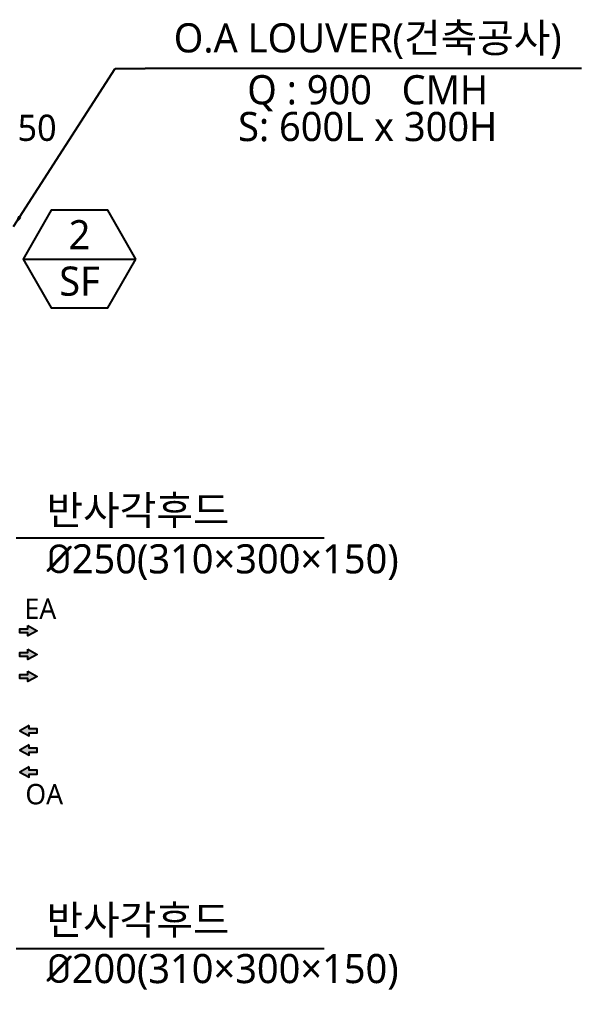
# Model space of a CAD drawing. Header units: millimetres. Extents: x 61566 to 667441, y 0 to 118800.
# Drawn here: x 281343 to 290983, y 47822 to 64465 of the extents above; entities that cross this region are included whole.
import ezdxf
from ezdxf.enums import TextEntityAlignment as Align

# ---------------------------------------------------------------- set-up
doc = ezdxf.new("R2010")
doc.units = ezdxf.units.MM
doc.header["$LTSCALE"] = 200
for name, color, linetype in [('LG-TEXT', 2, 'Continuous'), ('LG-장비번호', 7, 'Continuous'), ('TE', 2, 'Continuous'), ('TEXT', 3, 'Continuous')]:
    doc.layers.add(name, color=color, linetype=linetype)
doc.styles.add('GHS_DIM', font='romans.shx', dxfattribs={"width": 0.7, "bigfont": 'ghs.shx'})
doc.styles.add('LG전자', font='malgun.ttf')
doc.styles.add('SUNJIN', font='malgun.ttf')
doc.dimstyles.new('LEADER50', dxfattribs={"dimscale": 0, "dimtxt": 100, "dimasz": 100, "dimexe": 50, "dimexo": 50, "dimgap": 40, "dimtad": 1, "dimdec": 0, "dimdsep": 46, "dimtxsty": 'GHS_DIM', "dimcen": 2.5, "dimclrd": 1, "dimclre": 1, "dimclrt": 2, "dimadec": 0, "dimazin": 0, "dimtfac": 1, "dimtdec": 0, "dimtofl": 0, "dimtmove": 0, "dimatfit": 3, "dimfxl": 30, "dimtvp": 1, "dimtolj": 1, "dimtzin": 0, "dimarcsym": 0})

# ---------------------------------------------------------------- blocks, each defined once
blk = doc.blocks.new('장비번호')
at = {"layer": 'LG-장비번호', "color": 0}
blk.add_line((-516, 0), (516, 0), dxfattribs=at)
blk.add_lwpolyline([(516, 0), (258, 446.8), (-258, 446.8), (-516, 0), (-258, -446.8), (258, -446.8)], close=True, dxfattribs=at)

msp = doc.modelspace()

# ---------------------------------------------------------------- hatches: boundary and pattern name
at = {"layer": 'TEXT'}
for color, points in [(1, [(281490.5, 54065.8), (281648.6, 53977.3), (281490.5, 53888.8), (281490.5, 53943), (281351.6, 53943), (281351.6, 54011.6), (281490.5, 54011.6)]), (1, [(281490.5, 53659.5), (281648.6, 53571), (281490.5, 53482.5), (281490.5, 53536.7), (281351.6, 53536.7), (281351.6, 53605.4), (281490.5, 53605.4)]), (1, [(281490.5, 53282.8), (281648.6, 53194.3), (281490.5, 53105.8), (281490.5, 53160), (281351.6, 53160), (281351.6, 53228.7), (281490.5, 53228.7)]), (5, [(281509.7, 52351.7), (281351.6, 52263.2), (281509.7, 52174.7), (281509.7, 52228.9), (281648.6, 52228.9), (281648.6, 52297.6), (281509.7, 52297.6)]), (5, [(281509.7, 52018.9), (281351.6, 51930.4), (281509.7, 51841.9), (281509.7, 51896), (281648.6, 51896), (281648.6, 51964.7), (281509.7, 51964.7)]), (5, [(281509.7, 51642.2), (281351.6, 51553.7), (281509.7, 51465.2), (281509.7, 51519.3), (281648.6, 51519.3), (281648.6, 51588), (281509.7, 51588)])]:
    msp.add_hatch(color=color, dxfattribs=at).paths.add_polyline_path(points)

# ---------------------------------------------------------------- linework, layer by layer
at = {"layer": 'LG-TEXT', "linetype": 'ByBlock', "lineweight": -2}
for p, q in [((281285, 55572.8), (282008.2, 55572.8)), ((281285, 48526.4), (282007.7, 48526.4))]:
    msp.add_line(p, q, dxfattribs=at)
at = {"layer": 'LG-TEXT', "color": 1, "linetype": 'ByBlock', "lineweight": -2}
for p, q in [((282008.2, 55572.8), (286570.7, 55572.8)), ((282007.7, 48526.4), (286570.3, 48526.4))]:
    msp.add_line(p, q, dxfattribs=at)
at = {"layer": 'TE', "color": 2}
msp.add_line((290983.2, 63620), (283500.8, 63620), dxfattribs=at)
at = {"layer": 'TEXT', "color": 1}
for points in [[(281490.5, 54065.8), (281648.6, 53977.3), (281490.5, 53888.8), (281490.5, 53943), (281351.6, 53943), (281351.6, 54011.6), (281490.5, 54011.6), (281490.5, 54065.8)], [(281490.5, 53659.5), (281648.6, 53571), (281490.5, 53482.5), (281490.5, 53536.7), (281351.6, 53536.7), (281351.6, 53605.4), (281490.5, 53605.4), (281490.5, 53659.5)], [(281490.5, 53282.8), (281648.6, 53194.3), (281490.5, 53105.8), (281490.5, 53160), (281351.6, 53160), (281351.6, 53228.7), (281490.5, 53228.7), (281490.5, 53282.8)]]:
    msp.add_lwpolyline(points, dxfattribs=at)
at = {"layer": 'TEXT', "color": 5}
for points in [[(281509.7, 52351.7), (281351.6, 52263.2), (281509.7, 52174.7), (281509.7, 52228.9), (281648.6, 52228.9), (281648.6, 52297.6), (281509.7, 52297.6), (281509.7, 52351.7)], [(281509.7, 52018.9), (281351.6, 51930.4), (281509.7, 51841.9), (281509.7, 51896), (281648.6, 51896), (281648.6, 51964.7), (281509.7, 51964.7), (281509.7, 52018.9)], [(281509.7, 51642.2), (281351.6, 51553.7), (281509.7, 51465.2), (281509.7, 51519.3), (281648.6, 51519.3), (281648.6, 51588), (281509.7, 51588), (281509.7, 51642.2)]]:
    msp.add_lwpolyline(points, dxfattribs=at)

# ---------------------------------------------------------------- block references
at = {"layer": 'TE', "color": 2, "xscale": 1.875, "yscale": 1.875, "zscale": 1.875}
msp.add_blockref('장비번호', (282374, 60352.7), dxfattribs=at)

# ---------------------------------------------------------------- texts
at = {"layer": 'LG-TEXT', "color": 2, "style": 'LG전자'}
for s, p in [('EA', (281430.9, 54354.5)), ('OA', (281445.5, 51174.4))]:
    msp.add_text(s, height=350, dxfattribs=at).set_placement(p, align=Align.MIDDLE_LEFT)
at = {"layer": 'LG-TEXT', "char_height": 500, "attachment_point": 1, "style": 'LG전자'}
for s, insert in [('반사각후드\\P{\\fISOCPEUR|b0|i0|c129|p34;%%C}250(310×300×150)', (281808.2, 56294.9)), ('반사각후드\\P{\\fISOCPEUR|b0|i0|c129|p34;%%C}200(310×300×150)', (281807.7, 49265.9))]:
    msp.add_mtext(s, dxfattribs=dict(at, insert=insert))
at = {"layer": 'TE', "color": 2, "style": 'SUNJIN'}
for s, p in [('O.A LOUVER(건축공사)', (287315.4, 64148.1)), ('Q : 900   CMH', (287315.4, 63258.1)), ('S: 600L x 300H', (287315.4, 62627.2)), ('2', (282374, 60771.6)), ('SF', (282374, 59975.1))]:
    msp.add_text(s, height=500, dxfattribs=at).set_placement(p, align=Align.MIDDLE_CENTER)
at = {"layer": 'TEXT', "color": 2, "style": 'LG전자'}
msp.add_text('ø150', height=450, dxfattribs=at).set_placement((280621.2, 62380.7, 0))

# ---------------------------------------------------------------- leaders
at = {"color": 30}
msp.add_leader([(281242.3, 60911.3), (282987.2, 63620), (283500.8, 63620)], dimstyle='LEADER50', override={"dimscale": 1, "dimasz": 200, "dimtad": 0, "dimfxl": 0.0625}, dxfattribs=at)

doc.saveas('drawing.dxf')
